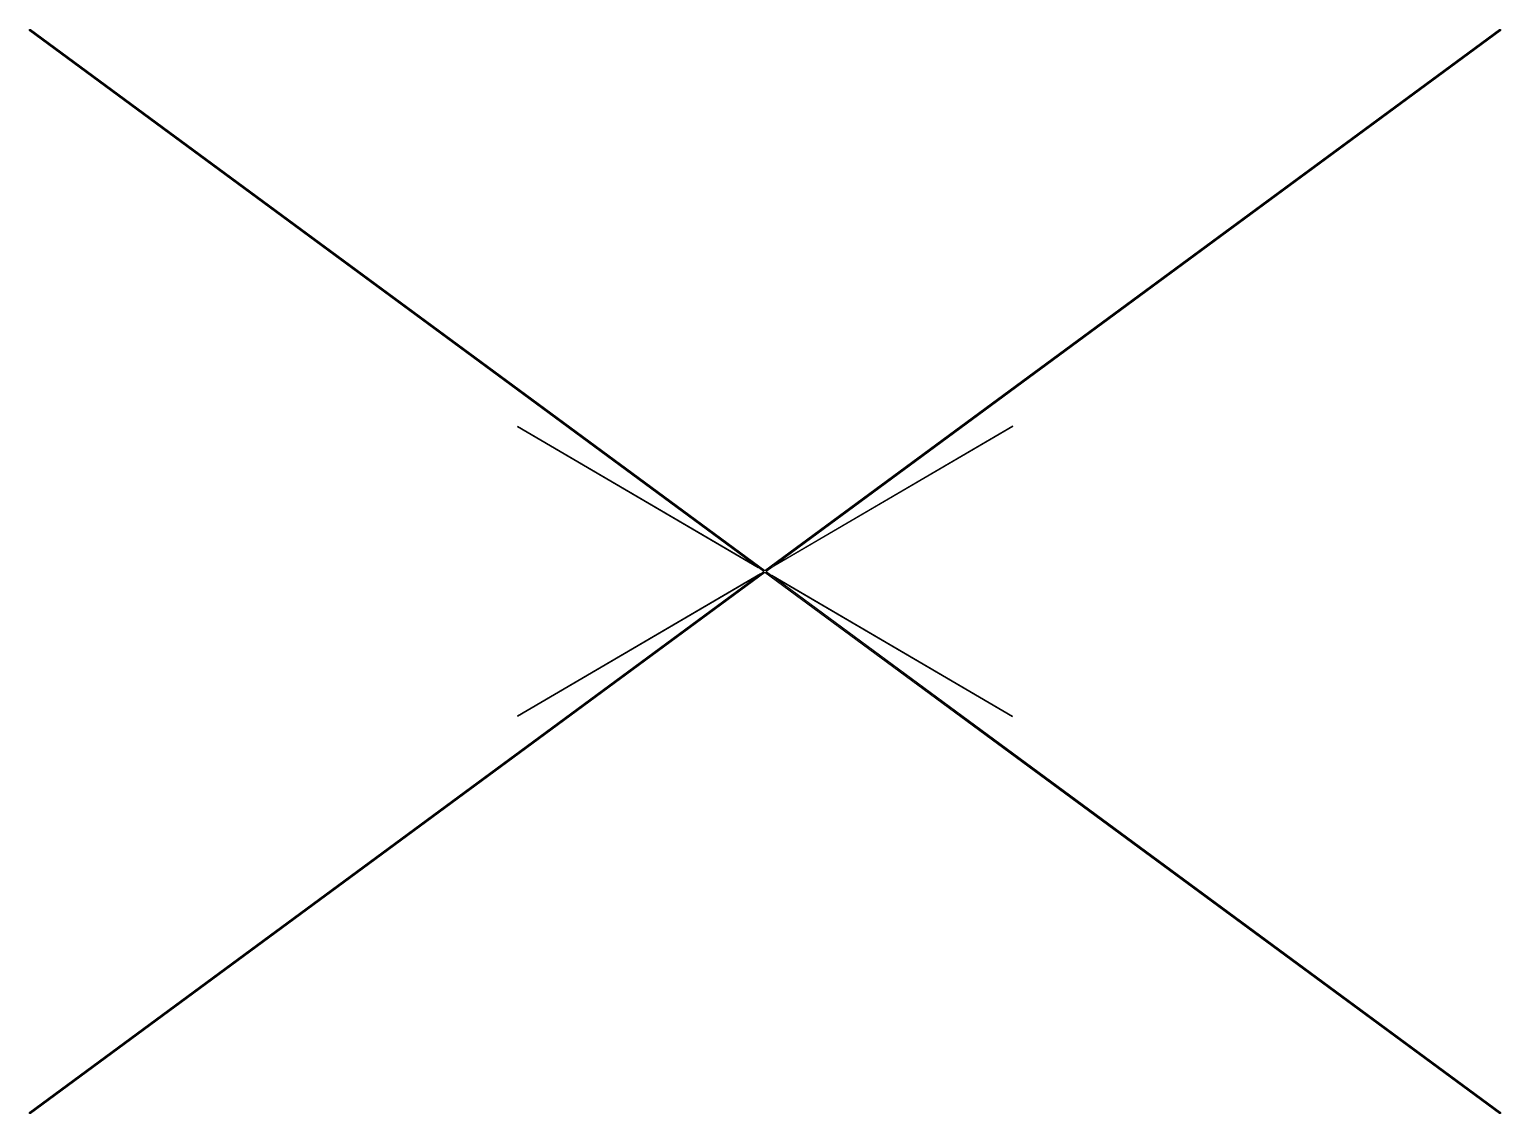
# Model space of a CAD drawing. Extents: x 0 to 190, y -140 to 0.
import ezdxf

# ---------------------------------------------------------------- set-up
doc = ezdxf.new("R2010")
doc.units = 0
doc.layers.add('BLACK', color=7, linetype='CONTINUOUS')

msp = doc.modelspace()

# ---------------------------------------------------------------- linework, layer by layer
at = {"layer": 'BLACK', "linetype": 'CONTINUOUS'}
for p, q in [((-0.099755, -0.007003), (-0.09771, 0.021276)), ((-0.09771, 0.021276), (-0.087812, 0.047845)), ((-0.087812, 0.047845), (-0.070854, 0.070568)), ((-0.070854, 0.070568), (-0.0482, 0.087617)), ((-0.0482, 0.087617), (-0.02167, 0.097624)), ((-0.02167, 0.097624), (0.0066, 0.099782)), ((0.0066, 0.099782), (0.03434, 0.093919)), ((0.03434, 0.093919), (0.05932, 0.080506)), ((0.05932, 0.080506), (95, -69.8758)), ((95, -69.8758), (189.941, 0.080505)), ((189.941, 0.080505), (189.942, 0.081225)), ((189.942, 0.081225), (189.967, 0.094331)), ((189.967, 0.094331), (189.995, 0.099855)), ((189.995, 0.099855), (190.023, 0.097352)), ((190.023, 0.097352), (190.049, 0.087022)), ((190.049, 0.087022), (190.072, 0.069697)), ((190.072, 0.069697), (190.088, 0.046769)), ((190.088, 0.046769), (190.098, 0.020081)), ((190.098, 0.020081), (190.1, -0.008222)), ((-0.093779, -0.03472), (-0.099755, -0.007003)), ((-0.080265, -0.059644), (-0.093779, -0.03472)), ((-0.0603, -0.079775), (-0.080265, -0.059644)), ((-0.05932, -0.080506), (-0.0603, -0.079775)), ((94.1378, -69.4889), (-0.05932, -0.080506)), ((190.059, -0.080506), (96.1394, -69.2847)), ((190.08, -0.060621), (190.059, -0.080506)), ((190.093, -0.035862), (190.08, -0.060621)), ((190.1, -0.008222), (190.093, -0.035862)), ((62.9864, -51.2425), (62.9869, -51.2387)), ((62.9887, -51.2455), (62.9864, -51.2425)), ((62.9869, -51.2387), (62.9899, -51.2364)), ((94.2147, -69.5456), (62.9887, -51.2455)), ((62.9899, -51.2364), (62.9937, -51.2369)), ((62.9937, -51.2369), (94.1378, -69.4889)), ((127.036, -51.2131), (96.0629, -69.341)), ((96.1394, -69.2847), (127.031, -51.2045)), ((127.031, -51.2045), (127.035, -51.204)), ((127.035, -51.204), (127.038, -51.2063)), ((127.039, -51.2101), (127.036, -51.2131)), ((127.038, -51.2063), (127.039, -51.2101)), ((-0.05932, -139.919), (94.4239, -70.3003)), ((95, -70.1242), (0.05932, -140.081)), ((62.9887, -88.6869), (94.5003, -70.244)), ((94.4239, -70.3003), (62.9937, -88.6955)), ((94.8314, -70), (94.2147, -69.5456)), ((94.5003, -70.244), (94.8314, -70)), ((189.941, -140.081), (95, -70.1242)), ((96.0629, -69.341), (95.1686, -70)), ((95.1686, -70), (95.7853, -70.4544)), ((95.7853, -70.4544), (127.011, -88.7545)), ((127.006, -88.7631), (95.8622, -70.5111)), ((95.8622, -70.5111), (190.059, -139.919)), ((62.9864, -88.6899), (62.9887, -88.6869)), ((62.9869, -88.6937), (62.9864, -88.6899)), ((62.9899, -88.696), (62.9869, -88.6937)), ((62.9937, -88.6955), (62.9899, -88.696)), ((127.01, -88.7636), (127.006, -88.7631)), ((127.013, -88.7613), (127.01, -88.7636)), ((127.011, -88.7545), (127.014, -88.7575)), ((127.014, -88.7575), (127.013, -88.7613)), ((-0.099662, -139.992), (-0.093348, -139.964)), ((-0.097963, -140.02), (-0.099662, -139.992)), ((-0.08839, -140.047), (-0.097963, -140.02)), ((-0.093348, -139.964), (-0.079531, -139.939)), ((-0.07171, -140.07), (-0.08839, -140.047)), ((-0.079531, -139.939), (-0.05932, -139.919)), ((-0.049266, -140.087), (-0.07171, -140.07)), ((-0.022862, -140.097), (-0.049266, -140.087)), ((0.005381, -140.1), (-0.022862, -140.097)), ((0.03319, -140.094), (0.005381, -140.1)), ((0.058332, -140.081), (0.03319, -140.094)), ((0.05932, -140.081), (0.058332, -140.081)), ((189.966, -140.094), (189.941, -140.081)), ((189.993, -140.1), (189.966, -140.094)), ((190.022, -140.098), (189.993, -140.1)), ((190.048, -140.088), (190.022, -140.098)), ((190.071, -140.071), (190.048, -140.088)), ((190.059, -139.919), (190.06, -139.92)), ((190.06, -139.92), (190.08, -139.94)), ((190.088, -140.048), (190.071, -140.071)), ((190.08, -139.94), (190.094, -139.965)), ((190.098, -140.021), (190.088, -140.048)), ((190.094, -139.965), (190.1, -139.993)), ((190.1, -139.993), (190.098, -140.021))]:
    msp.add_line(p, q, dxfattribs=at)

doc.saveas('drawing.dxf')
